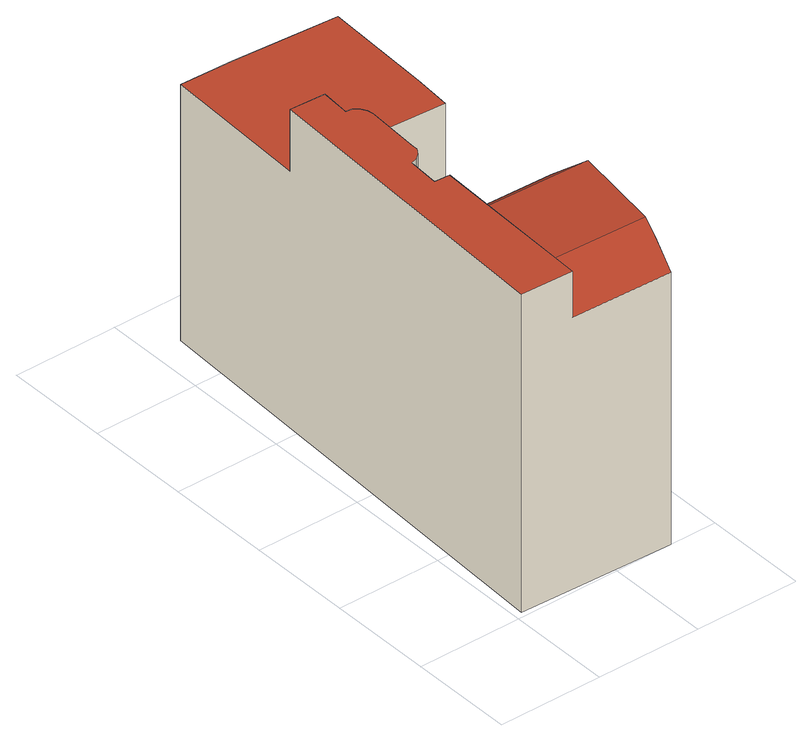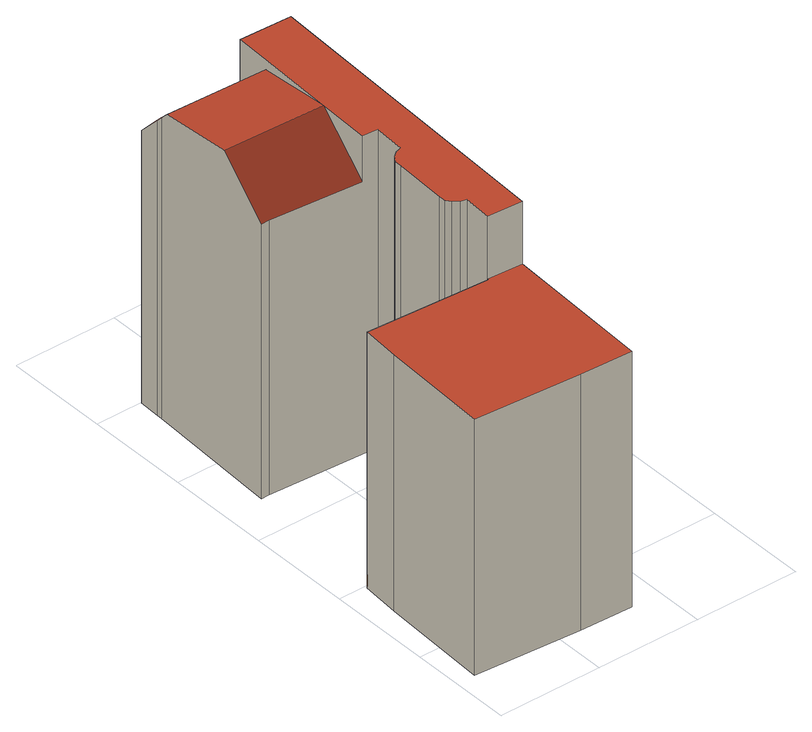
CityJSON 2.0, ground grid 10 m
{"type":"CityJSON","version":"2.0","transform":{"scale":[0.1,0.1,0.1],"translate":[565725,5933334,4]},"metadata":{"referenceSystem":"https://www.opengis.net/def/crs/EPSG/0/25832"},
"CityObjects":{
"building1":{"type":"Building","attributes":{"Gemeindeschluessel":"02100102","Geometrietyp2DReferenz":"3000","function":"31001_2010","roofType":"1000","measuredHeight":31.12,"storeysAboveGround":9},"address":[{"country":"Germany","locality":"Hamburg","thoroughfareNumber":"70","thoroughfareName":"Bei den Mühren"}],"geometry":[{"type":"MultiSurface","lod":"3","boundaries":[[[0,1,2,3,4,5]],[[6,7,3,2]],[[8,9,10,11]],[[12,13,14,15]],[[13,16,17,14]],[[16,18,19,17]],[[18,20,21,19]],[[20,22,23,21]],[[22,24,25,23]],[[24,26,27,25]],[[26,28,29,27]],[[28,30,31,29]],[[30,32,33,31]],[[1,0,34,35]],[[0,5,36,34]],[[37,38,39,40]],[[41,42,43,44]],[[42,45,46,43]],[[45,47,48,46]],[[15,14,17,19,21,23,25,27,29,31,33,40,39,35,34,36,49,50,44,43,46,48,51]],[[11,52,50,49,53,8]],[[54,55,4,3,7,56]],[[40,33,32,54,56,37]],[[47,48,57,58,59,60,51,61,62,63,64,65,66,67,68,69,70,71,72,73,74,75,76,77,78,79,80,81,82,83,84,85,86,87,88,89,90,91,92,93,94,95,96,97,98,99,100,101,102,103,104,105,106,107,108,109,110,111,112,113,114,115,116,117,118,119,120,121,122,123,124,125,126,127,128,129,130,131,132,133,134,135,136,137,138,139,140,141,142,143,144,145,146,147,148,149,150,151,152,153,154,155,156,157,158,159,160,161,162,163,164,165],[166,167,168,169],[170,171,172,173],[174,175,176,177],[178,179,180,181],[182,183,184,185],[186,187,188,189],[190,191,192,193],[194,195,196,197],[198,199,200,201],[202,203,204,205],[206,207,208,209],[210,211,212,213],[214,215,216,217],[218,219,220,221],[222,223,224,225],[226,227,228,229],[230,231,232,233],[234,235,236,237],[238,239,240,241],[242,243,244,245],[246,247,248,249],[250,251,252,253],[254,255,256,257],[258,259,260,261],[262,263,264,265],[266,267,268,269],[270,271,272,273],[274,275,276,277],[278,279,280,281],[66,282,283,282,284,285,286,287,288,289,290,291,292,293,294,295,296,297,298,299,300,301,79,78,302,303,75,74,304,305,71,70,306,307,67],[308,309,310,311],[312,178,181,313],[314,182,185,315],[316,186,189,317],[318,190,193,319],[162,320,321,163],[158,201,200,159],[202,205,155,154],[322,206,209,323],[146,213,212,147],[214,217,143,142],[138,324,325,139],[62,226,229,63],[230,233,83,82],[86,237,236,87],[238,241,91,90],[94,242,245,95],[262,265,115,114],[98,249,248,99],[250,253,103,102],[106,254,257,107],[110,261,260,111],[118,266,269,119],[122,273,272,123],[274,277,127,126],[130,222,225,131],[134,281,280,135],[311,310,326,327],[328,312,313,329],[330,331,332,333],[334,317,316,335,336,319,318,337,338,339,340,341]],[[59,58,57,60]],[[168,167,166,169]],[[64,63,62,61]],[[63,229,226,62]],[[229,228,227,226]],[[68,67,66,65]],[[67,342,282,66]],[[342,285,284,282]],[[173,172,171,170]],[[300,299,343,344]],[[72,71,70,69]],[[71,345,346,70]],[[345,289,288,346]],[[76,75,74,73]],[[75,347,348,74]],[[347,293,292,348]],[[80,79,78,77]],[[79,349,350,78]],[[349,297,296,350]],[[84,83,82,81]],[[83,233,230,82]],[[233,232,231,230]],[[88,87,86,85]],[[87,236,237,86]],[[236,235,234,237]],[[92,91,90,89]],[[91,241,238,90]],[[241,240,239,238]],[[96,95,94,93]],[[95,245,242,94]],[[245,244,243,242]],[[100,99,98,97]],[[99,248,249,98]],[[248,247,246,249]],[[104,103,102,101]],[[103,253,250,102]],[[253,252,251,250]],[[108,107,106,105]],[[107,257,254,106]],[[257,256,255,254]],[[112,111,110,109]],[[111,260,261,110]],[[260,259,258,261]],[[116,115,114,113]],[[115,265,262,114]],[[265,264,263,262]],[[120,119,118,117]],[[119,269,266,118]],[[269,268,267,266]],[[124,123,122,121]],[[123,272,273,122]],[[272,271,270,273]],[[128,127,126,125]],[[127,277,274,126]],[[277,276,275,274]],[[132,131,130,129]],[[131,225,222,130]],[[225,224,223,222]],[[136,135,134,133]],[[135,280,281,134]],[[280,279,278,281]],[[140,139,138,137]],[[139,325,324,138]],[[221,220,219,218]],[[144,143,142,141]],[[143,217,214,142]],[[217,216,215,214]],[[148,147,146,145]],[[147,212,213,146]],[[212,211,210,213]],[[152,151,150,149]],[[323,209,206,322]],[[209,208,207,206]],[[156,155,154,153]],[[155,205,202,154]],[[205,204,203,202]],[[160,159,158,157]],[[159,200,201,158]],[[200,199,198,201]],[[164,163,162,161]],[[163,321,320,162]],[[197,196,195,194]],[[338,319,318,337]],[[319,193,190,318]],[[193,192,191,190]],[[340,351,352,353]],[[351,335,354,352]],[[334,317,316,341]],[[317,189,186,316]],[[189,188,187,186]],[[333,332,331,330]],[[315,185,182,314]],[[185,184,183,182]],[[329,313,312,328]],[[313,181,178,312]],[[181,180,179,178]],[[326,310,311,327]],[[310,309,308,311]],[[177,176,175,174]],[[39,38,6,2,1,35]],[[44,50,52,41]],[[51,165,10,9,12,15]],[[36,5,4,55,53,49]],[[56,7,6,38,37]],[[52,11,10,165,47,45,42,41]],[[54,32,30,28,26,24,22,20,18,16,13,12,9,8,53,55]]],"semantics":{"surfaces":[{"type":"RoofSurface"},{"type":"WallSurface"},{"type":"GroundSurface"},{"type":"Door"},{"type":"Window"}],"values":[0,0,1,1,1,1,1,1,1,1,1,1,1,1,1,1,1,1,1,2,1,1,1,1,3,3,4,4,4,4,4,4,3,3,4,4,4,4,4,4,4,4,4,4,4,4,4,4,4,4,4,4,4,4,4,4,4,4,4,4,4,4,4,4,4,4,4,4,4,4,4,4,4,4,4,4,4,4,4,4,4,4,4,4,4,4,4,4,4,4,4,4,4,4,4,4,4,4,4,4,4,4,4,4,4,4,4,4,4,3,3,4,4,4,4,4,4,4,4,4,4,4,4,1,1,1,1,0,0,0]}}]}
},
"vertices":[
[156,21,298],[156,26,303],[156,33,310],[58,36,310],[57,3,275],[155,0,275],[160,109,320],[62,112,320],[22,310,320],[56,308,320],[56,308,259],[22,310,259],[54,280,320],[60,279,320],[60,279,9],[54,280,9],[65,275,320],[65,275,9],[68,270,320],[68,270,9],[69,264,320],[69,264,9],[66,213,320],[66,213,9],[66,206,320],[66,206,9],[62,200,320],[62,200,9],[57,196,320],[57,196,9],[51,194,320],[51,194,9],[49,164,320],[49,164,9],[156,21,9],[156,26,9],[155,0,9],[155,158,277],[163,158,277],[163,158,9],[155,158,9],[80,452,259],[182,445,259],[182,445,9],[80,452,9],[177,339,259],[177,339,9],[174,302,259],[174,302,9],[7,5,9],[29,454,9],[56,309,9],[29,454,259],[7,5,320],[64,163,320],[57,3,320],[64,163,275],[167,303,9],[167,303,23],[154,303,23],[154,303,9],[56,309,10],[65,308,10],[65,308,15],[56,309,15],[56,309,18],[65,308,18],[65,308,24],[56,309,24],[56,309,27],[65,308,27],[65,308,32],[56,309,32],[56,309,35],[65,308,35],[65,308,40],[56,309,40],[56,309,43],[65,308,43],[65,308,48],[56,309,48],[56,309,51],[65,308,51],[65,308,56],[56,309,56],[56,309,59],[65,308,59],[65,308,64],[56,309,64],[56,309,67],[65,308,67],[65,308,72],[56,309,72],[56,309,75],[65,308,75],[65,308,80],[56,309,80],[56,309,83],[65,308,83],[65,308,88],[56,309,88],[56,309,91],[65,308,91],[65,308,96],[56,309,96],[56,309,99],[65,308,99],[65,308,105],[56,309,105],[56,309,108],[65,308,108],[65,308,113],[56,309,113],[56,309,116],[65,308,116],[65,308,121],[56,309,121],[56,309,124],[65,308,124],[65,308,129],[56,309,129],[56,309,132],[65,308,132],[65,308,137],[56,309,137],[56,309,140],[65,308,140],[65,308,145],[56,309,145],[56,309,148],[65,308,148],[65,308,153],[56,309,153],[56,309,156],[65,308,156],[65,308,161],[56,309,161],[56,309,164],[66,308,164],[66,308,169],[56,309,169],[56,309,172],[67,308,172],[67,308,177],[56,309,177],[56,309,180],[68,308,180],[68,308,186],[56,309,186],[56,309,189],[68,308,189],[68,308,194],[56,309,194],[56,309,197],[69,308,197],[69,308,202],[56,309,202],[56,309,205],[70,308,205],[70,308,210],[56,309,210],[56,309,213],[71,308,213],[71,308,218],[56,309,218],[56,309,259],[174,302,10],[174,302,22],[167,303,22],[167,303,10],[97,307,20],[108,306,20],[108,306,49],[97,307,49],[93,307,253],[108,306,253],[108,306,257],[93,307,257],[90,307,246],[106,306,246],[106,306,250],[90,307,250],[89,307,237],[104,306,237],[104,306,242],[89,307,242],[88,307,229],[104,306,229],[104,306,234],[88,307,234],[87,307,221],[103,306,221],[103,306,226],[87,307,226],[87,307,213],[102,306,213],[102,306,218],[87,307,218],[101,306,205],[101,306,210],[86,307,210],[86,307,205],[85,307,197],[100,306,197],[100,306,202],[85,307,202],[84,307,189],[99,306,189],[99,306,194],[84,307,194],[99,306,180],[99,306,186],[83,307,186],[83,307,180],[82,307,172],[98,306,172],[98,306,177],[82,307,177],[82,307,164],[97,307,164],[97,307,169],[82,307,169],[81,307,148],[96,307,148],[96,307,153],[81,307,153],[81,307,10],[96,307,10],[96,307,15],[81,307,15],[81,307,51],[96,307,51],[96,307,56],[81,307,56],[96,307,59],[96,307,64],[81,307,64],[81,307,59],[81,307,67],[96,307,67],[96,307,72],[81,307,72],[81,307,75],[96,307,75],[96,307,80],[81,307,80],[96,307,83],[96,307,88],[81,307,88],[81,307,83],[81,307,91],[96,307,91],[96,307,96],[81,307,96],[81,307,99],[96,307,99],[96,307,105],[81,307,105],[96,307,108],[96,307,113],[81,307,113],[81,307,108],[81,307,116],[96,307,116],[96,307,121],[81,307,121],[81,307,124],[96,307,124],[96,307,129],[81,307,129],[96,307,132],[96,307,137],[81,307,137],[81,307,132],[81,307,140],[96,307,140],[96,307,145],[81,307,145],[96,307,156],[96,307,161],[81,307,161],[81,307,156],[81,307,18],[81,307,23],[96,307,18],[96,307,24],[84,307,24],[84,307,27],[96,307,27],[96,307,32],[84,307,32],[84,307,35],[96,307,35],[96,307,40],[84,307,40],[84,307,43],[96,307,43],[96,307,48],[84,307,48],[84,307,50],[71,308,50],[71,308,48],[71,308,43],[71,308,40],[71,308,35],[71,308,32],[71,308,27],[71,308,24],[92,307,253],[92,307,257],[77,308,257],[77,308,253],[75,308,246],[75,308,250],[74,308,237],[74,308,242],[73,308,229],[73,308,234],[72,308,221],[72,308,226],[86,307,213],[86,307,218],[69,308,189],[69,308,194],[81,307,164],[81,307,169],[61,309,257],[61,309,253],[59,309,246],[59,309,250],[58,309,237],[73,308,237],[73,308,242],[58,309,242],[57,309,234],[64,308,229],[64,308,226],[56,309,221],[56,309,226],[58,309,226],[58,309,229],[57,309,229],[81,307,24],[84,307,23],[71,308,23],[81,307,32],[81,307,27],[81,307,40],[81,307,35],[81,307,48],[81,307,43],[61,309,229],[61,309,223],[58,309,223],[64,308,223]
]}
